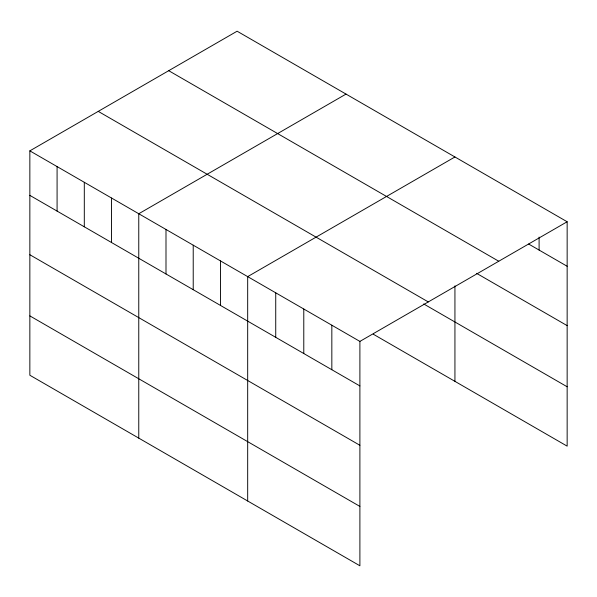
<?xml version="1.0" encoding="UTF-8"?>
<svg xmlns="http://www.w3.org/2000/svg" width="597" height="597" viewBox="0 0 597 597"><rect width="100%" height="100%" fill="white"/><g stroke="black" fill="none" stroke-linecap="round" stroke-linejoin="round"><path stroke-width="0.9" d="M29.85 150.862L359.894 341.409L359.894 565.792L29.85 375.244L29.85 150.862L237.106 31.208L567.15 221.756L567.15 446.138L373.252 334.186M346.021 94.087L138.765 213.748L138.765 438.131M454.936 156.966L247.68 276.627L247.68 501.01M359.894 341.409L567.15 221.756M528.673 244.046L567.15 266.262M168.712 70.692L498.756 261.24M476.578 273.329L567.15 325.619M98.244 111.378L428.288 301.925M423.706 303.955L567.15 386.774M29.85 195.368L359.894 385.923M29.85 254.732L359.894 445.28M29.85 315.888L359.894 506.435M539.098 237.084L539.098 250.061M454.936 285.851L454.936 381.349M331.835 325.216L331.835 369.722M303.783 309.022L303.783 353.528M275.732 292.821L275.732 337.327M220.45 260.904L220.45 305.41M193.219 245.188L193.219 289.694M165.996 229.464L165.996 273.971M111.535 198.025L111.535 242.531M84.304 182.301L84.304 226.815M57.081 166.585L57.081 211.092"/></g></svg>
